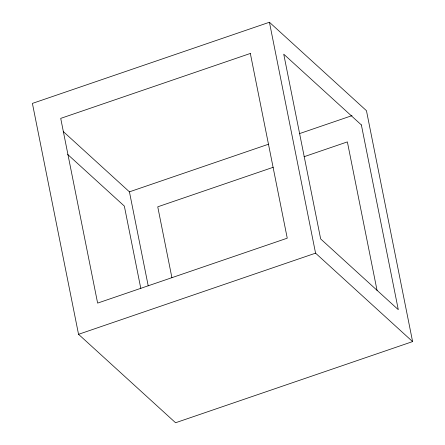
<?xml version="1.0" encoding="UTF-8"?>
<svg xmlns="http://www.w3.org/2000/svg" width="445" height="445" viewBox="0 0 445 445"><rect width="100%" height="100%" fill="white"/><g stroke="black" fill="none" stroke-linecap="round" stroke-linejoin="round"><path stroke-width="0.67" d="M269.425 22.25L32.402 103.401L78.542 334.312L175.575 422.75L412.598 341.599L366.457 110.688L269.425 22.25L315.566 253.161L412.598 341.599M63.201 131.481L129.434 191.84L268.63 144.18M299.491 133.617L352.017 115.633M273.23 167.276L157.747 206.814L171.915 277.708M304.069 156.718L347.373 141.894L377.065 290.496M78.542 334.312L315.566 253.161M67.657 154.421L124.344 206.085L140.826 288.566M129.434 191.84L148.213 285.84M250.34 53.456L60.715 118.381L97.627 303.106L287.253 238.186L250.34 53.456M361.373 124.934L283.743 54.184L320.656 238.915L398.281 309.664L361.373 124.934"/></g></svg>
